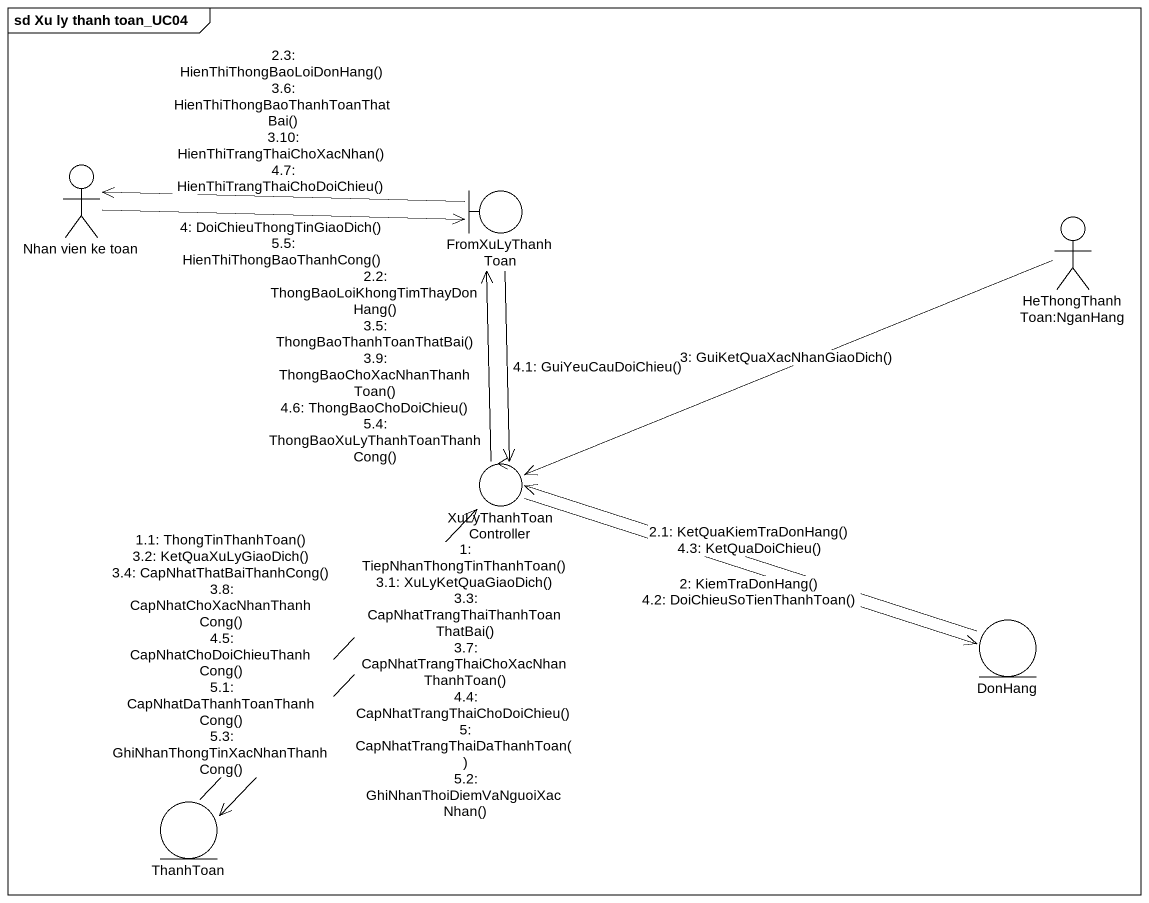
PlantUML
@startuml
mainframe sd Xu ly thanh toan_UC04
actor "Nhan vien ke toan" as Nhan_vien_ke_toan
boundary FromXuLyThanhToan
actor "HeThongThanhToan:NganHang" as HeThongThanhToan_NganHang
control XuLyThanhToanController
entity DonHang
entity ThanhToan
XuLyThanhToanController --> ThanhToan : 1: TiepNhanThongTinThanhToan()\n3.1: XuLyKetQuaGiaoDich()\n3.3: CapNhatTrangThaiThanhToanThatBai()\n3.7: CapNhatTrangThaiChoXacNhanThanhToan()\n4.4: CapNhatTrangThaiChoDoiChieu()\n5: CapNhatTrangThaiDaThanhToan()\n5.2: GhiNhanThoiDiemVaNguoiXacNhan()
ThanhToan -up-> XuLyThanhToanController : 1.1: ThongTinThanhToan()\n3.2: KetQuaXuLyGiaoDich()\n3.4: CapNhatThatBaiThanhCong()\n3.8: CapNhatChoXacNhanThanhCong()\n4.5: CapNhatChoDoiChieuThanhCong()\n5.1: CapNhatDaThanhToanThanhCong()\n5.3: GhiNhanThongTinXacNhanThanhCong()
XuLyThanhToanController -right-> DonHang : 2: KiemTraDonHang()\n4.2: DoiChieuSoTienThanhToan()
DonHang -left-> XuLyThanhToanController : 2.1: KetQuaKiemTraDonHang()\n4.3: KetQuaDoiChieu()
XuLyThanhToanController -up-> FromXuLyThanhToan : 2.2: ThongBaoLoiKhongTimThayDonHang()\n3.5: ThongBaoThanhToanThatBai()\n3.9: ThongBaoChoXacNhanThanhToan()\n4.6: ThongBaoChoDoiChieu()\n5.4: ThongBaoXuLyThanhToanThanhCong()
FromXuLyThanhToan -left-> Nhan_vien_ke_toan : 2.3: HienThiThongBaoLoiDonHang()\n3.6: HienThiThongBaoThanhToanThatBai()\n3.10: HienThiTrangThaiChoXacNhan()\n4.7: HienThiTrangThaiChoDoiChieu()
HeThongThanhToan_NganHang -left-> XuLyThanhToanController : 3: GuiKetQuaXacNhanGiaoDich()
Nhan_vien_ke_toan -right-> FromXuLyThanhToan : 4: DoiChieuThongTinGiaoDich()\n5.5: HienThiThongBaoThanhCong()
FromXuLyThanhToan --> XuLyThanhToanController : 4.1: GuiYeuCauDoiChieu()
@enduml
